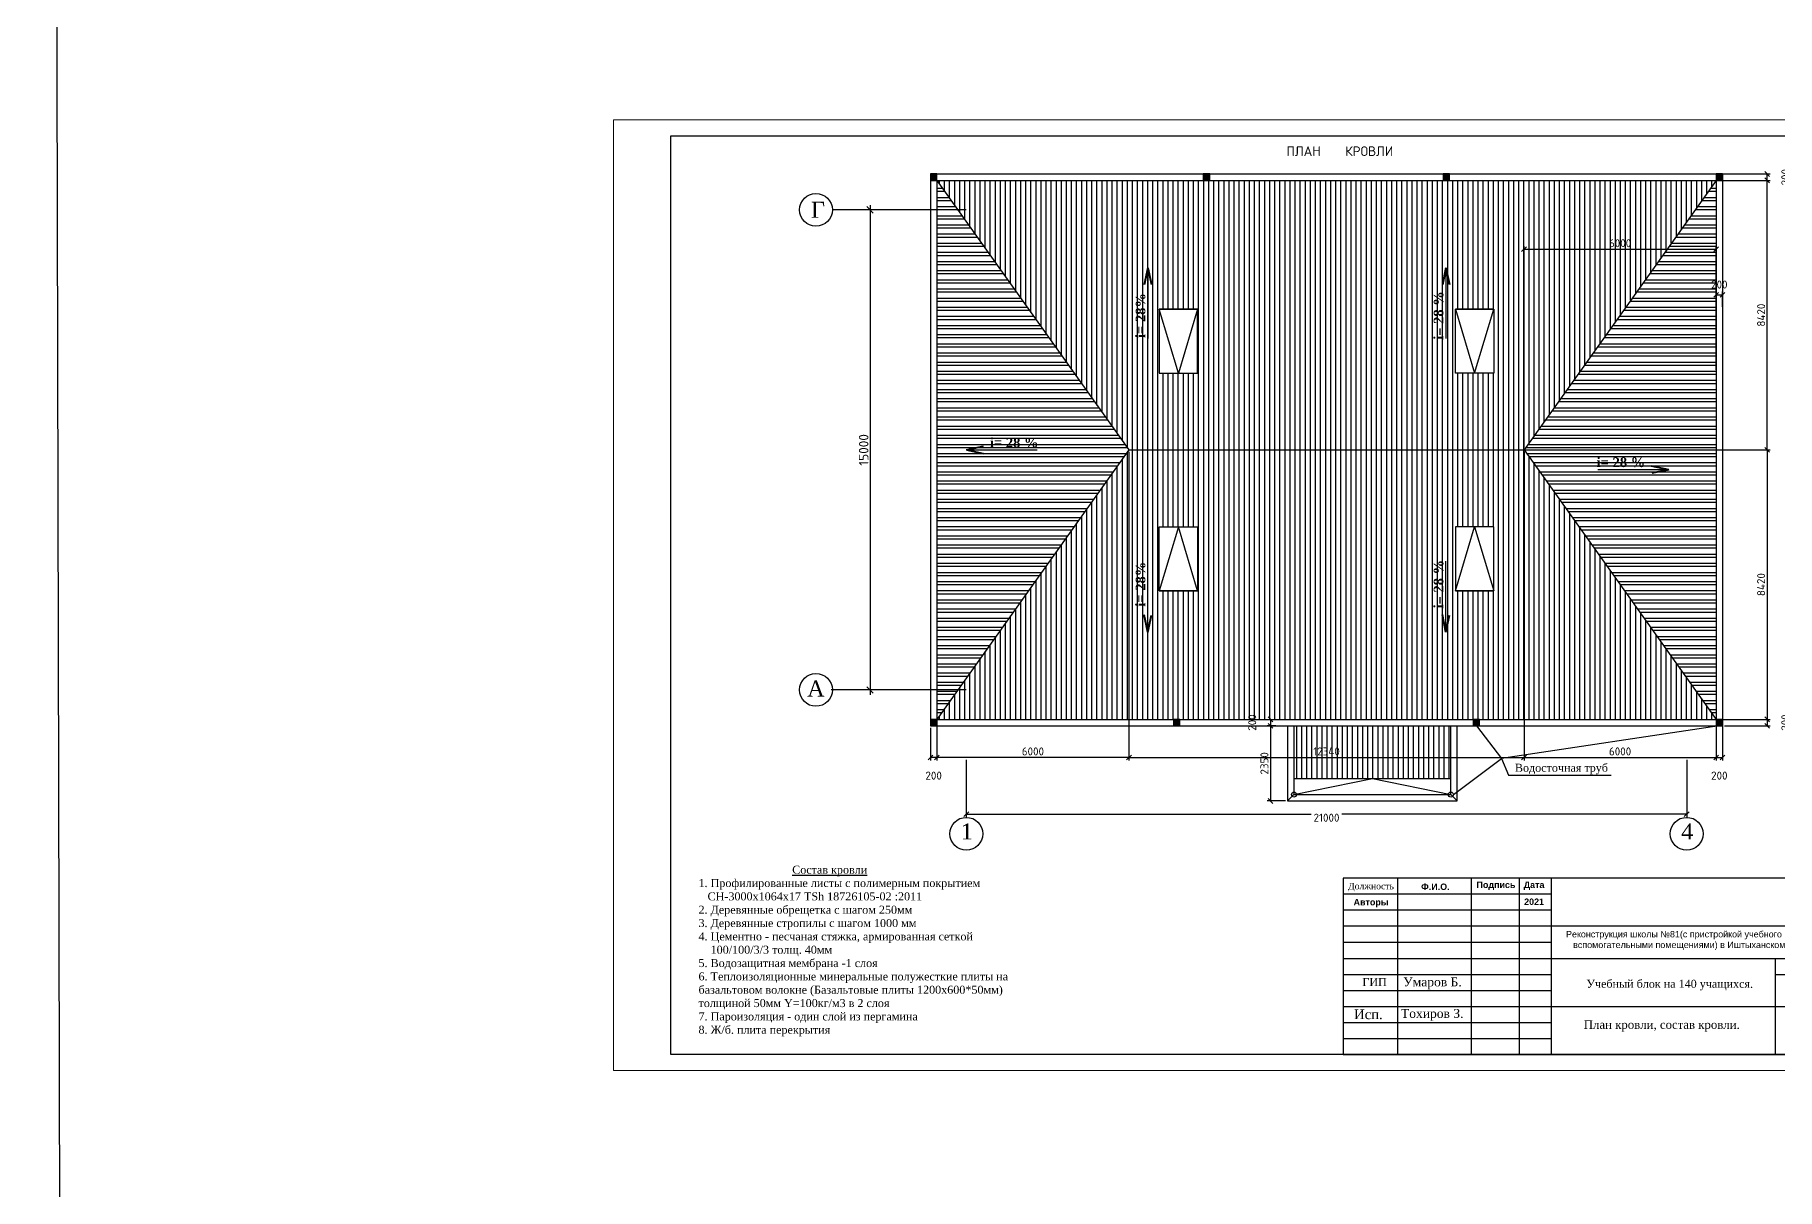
# Model space of a CAD drawing. Header units: millimetres. Extents: x 572274 to 2241483, y -888675 to -304135.
# Drawn here: x 635731 to 690151, y -727316 to -691249 of the extents above; entities that cross this region are included whole.
import ezdxf

# ---------------------------------------------------------------- set-up
doc = ezdxf.new("R2010")
doc.units = ezdxf.units.MM
doc.linetypes.add('ACAD_ISO02W100', pattern=[15, 12, -3])
doc.layers.add('стены', color=250, linetype='Continuous', lineweight=30)
doc.styles.add('Arial 3.', font='arial.ttf')
doc.styles.add('ISOCPEUR', font='isocpeui.ttf', dxfattribs={"height": 300})
doc.styles.get("Standard").update_dxf_attribs({"font": 'isocpeur.ttf'})
doc.styles.add('style1', font='isocpeui.ttf')
doc.styles.add('WMF-Times New Roman0', font='times.ttf')
doc.styles.add('WMF-Times New Roman2', font='times.ttf')
doc.dimstyles.new('100', dxfattribs={"dimscale": 100, "dimtxt": 2.5, "dimasz": 1.5, "dimexe": 1, "dimexo": 0.625, "dimtad": 1, "dimdec": 0, "dimdsep": 46, "dimtxsty": 'Standard', "dimblk": 'OBLIQUE', "dimcen": 1.5, "dimadec": 0, "dimazin": 0, "dimtfac": 1, "dimtdec": 0, "dimtmove": 2, "dimatfit": 3, "dimldrblk": 'OBLIQUE', "dimfxl": 1.25, "dimtolj": 1, "dimtzin": 0, "dimarcsym": 0})
doc.dimstyles.new('ISO-25$0', dxfattribs={"dimtxt": 300, "dimasz": 200, "dimexe": 100, "dimexo": 300, "dimgap": 50, "dimtad": 1, "dimdec": 0, "dimtxsty": 'Standard', "dimblk": 'OBLIQUE', "dimcen": 250, "dimdle": 150, "dimadec": 0, "dimazin": 0, "dimtfac": 1, "dimtdec": 0, "dimtmove": 0, "dimatfit": 3, "dimldrblk": 'OBLIQUE', "dimfxl": 1.25, "dimarcsym": 0})
pattern_1 = [(90, (677003.16, -711246.5), (-158.75, 1e-14), [])]

# ---------------------------------------------------------------- blocks, each defined once
blk = doc.blocks.new('_Oblique')
at = {"color": 0, "linetype": 'ByBlock', "lineweight": -2}
blk.add_line((-0.5, -0.5), (0.5, 0.5), dxfattribs=at)
blk = doc.blocks.new('*D204')
at = {"color": 0, "lineweight": -2, "transparency": 16777216}
for p, q in [((664825, -713897), (664825, -715700)), ((687325, -713897), (687325, -715700)), ((664825, -715600), (675600, -715600)), ((687325, -715600), (676550, -715600))]:
    blk.add_line(p, q, dxfattribs=at)
at = {"layer": 'Defpoints', "color": 0, "lineweight": 25, "transparency": 16777216}
for p in [(664825, -713834), (687325, -713834), (687325, -715600)]:
    blk.add_point(p, dxfattribs=at)
at = {"color": 0, "lineweight": -2, "transparency": 16777216, "xscale": 150, "yscale": 150, "zscale": 150, "rotation": 180}
blk.add_blockref('_Oblique', (664825, -715600), dxfattribs=at)
at = {"color": 0, "lineweight": -2, "transparency": 16777216, "xscale": 150, "yscale": 150, "zscale": 150}
blk.add_blockref('_Oblique', (687325, -715600), dxfattribs=at)
at = {"color": 0, "transparency": 16777216, "insert": (676075, -715710), "char_height": 250, "attachment_point": 5}
blk.add_mtext('\\A1;21000', dxfattribs=at)
blk = doc.blocks.new('12')
at = {"color": 5, "lineweight": 30}
for p, q in [((4038680, 3054550), (4038680, 3049050)), ((4038680, 3054550), (4038680, 3049050)), ((4038680, 3054550), (4038680, 3049050)), ((4057180, 3054550), (4038680, 3054550)), ((4057180, 3054550), (4038680, 3054550)), ((4057180, 3054550), (4038680, 3054550)), ((4045180, 3054050), (4038680, 3054050)), ((4040380, 3054550), (4040380, 3049050)), ((4040380, 3054550), (4040380, 3049050)), ((4042680, 3054550), (4042680, 3049050)), ((4044180, 3054550), (4044180, 3049050)), ((4045180, 3054550), (4045180, 3049050)), ((4057180, 3049050), (4057180, 3054550)), ((4057180, 3054550), (4057180, 3049050)), ((4045180, 3053550), (4038680, 3053550)), ((4057180, 3053050), (4038680, 3053050)), ((4045180, 3052550), (4038680, 3052550)), ((4038680, 3052050), (4057180, 3052050)), ((4052180, 3049050), (4052180, 3052050)), ((4053680, 3050550), (4053680, 3052050)), ((4055380, 3050550), (4055380, 3052050)), ((4038680, 3051550), (4045180, 3051550)), ((4052180, 3051550), (4057180, 3051550)), ((4038680, 3051050), (4045180, 3051050)), ((4038680, 3050550), (4057180, 3050550)), ((4038680, 3050050), (4045180, 3050050)), ((4038680, 3049550), (4045180, 3049550)), ((4038680, 3049050), (4057180, 3049050))]:
    blk.add_line(p, q, dxfattribs=at)
blk = doc.blocks.new('*D257')
at = {"color": 0, "lineweight": -2, "transparency": 16777216}
for p, q in [((681594, -704217), (689938, -704217)), ((689838, -704217), (689838, -712637)), ((681594, -712637), (689938, -712637))]:
    blk.add_line(p, q, dxfattribs=at)
at = {"layer": 'Defpoints', "color": 0, "lineweight": 25, "transparency": 16777216}
for p in [(681531, -704217), (681531, -712637), (689838, -712637)]:
    blk.add_point(p, dxfattribs=at)
at = {"color": 0, "lineweight": -2, "transparency": 16777216, "xscale": 150, "yscale": 150, "zscale": 150}
for p, rotation in [((689838, -704217), 90), ((689838, -712637), 270)]:
    blk.add_blockref('_Oblique', p, dxfattribs=dict(at, rotation=rotation))
at = {"color": 0, "transparency": 16777216, "insert": (689651, -708427), "char_height": 250, "attachment_point": 5, "rotation": 90}
blk.add_mtext('\\A1;8420', dxfattribs=at)
blk = doc.blocks.new('*D258')
at = {"color": 0, "lineweight": -2, "transparency": 16777216}
for p, q in [((688508, -712837), (689938, -712837)), ((688954, -712637), (689938, -712637)), ((689838, -712637), (689838, -712837))]:
    blk.add_line(p, q, dxfattribs=at)
at = {"layer": 'Defpoints', "color": 0, "lineweight": 25, "transparency": 16777216}
for p in [(688445, -712837), (688891, -712637), (689838, -712837)]:
    blk.add_point(p, dxfattribs=at)
at = {"color": 0, "lineweight": -2, "transparency": 16777216, "xscale": 150, "yscale": 150, "zscale": 150}
for p, rotation in [((689838, -712637), 90), ((689838, -712837), 270)]:
    blk.add_blockref('_Oblique', p, dxfattribs=dict(at, rotation=rotation))
at = {"color": 0, "transparency": 16777216, "insert": (690407, -712737), "char_height": 250, "attachment_point": 5, "rotation": 90}
blk.add_mtext('\\A1;200', dxfattribs=at)
blk = doc.blocks.new('*D259')
at = {"color": 0, "lineweight": -2, "transparency": 16777216}
for p, q in [((686567, -695797), (689938, -695797)), ((689838, -704217), (689838, -695797)), ((681594, -704217), (689938, -704217))]:
    blk.add_line(p, q, dxfattribs=at)
at = {"layer": 'Defpoints', "color": 0, "lineweight": 25, "transparency": 16777216}
for p in [(686505, -695797), (689838, -695797), (681531, -704217)]:
    blk.add_point(p, dxfattribs=at)
at = {"color": 0, "lineweight": -2, "transparency": 16777216, "xscale": 150, "yscale": 150, "zscale": 150}
for p, rotation in [((689838, -695797), 90), ((689838, -704217), 270)]:
    blk.add_blockref('_Oblique', p, dxfattribs=dict(at, rotation=rotation))
at = {"color": 0, "transparency": 16777216, "insert": (689651, -700007), "char_height": 250, "attachment_point": 5, "rotation": 90}
blk.add_mtext('\\A1;8420', dxfattribs=at)
blk = doc.blocks.new('*D260')
at = {"color": 0, "lineweight": -2, "transparency": 16777216}
for p, q in [((686567, -695797), (689938, -695797)), ((686605, -695597), (689938, -695597)), ((689838, -695797), (689838, -695597))]:
    blk.add_line(p, q, dxfattribs=at)
at = {"layer": 'Defpoints', "color": 0, "lineweight": 25, "transparency": 16777216}
for p in [(686505, -695797), (686542, -695597), (689838, -695597)]:
    blk.add_point(p, dxfattribs=at)
at = {"color": 0, "lineweight": -2, "transparency": 16777216, "xscale": 150, "yscale": 150, "zscale": 150}
for p, rotation in [((689838, -695597), 90), ((689838, -695797), 270)]:
    blk.add_blockref('_Oblique', p, dxfattribs=dict(at, rotation=rotation))
at = {"color": 0, "transparency": 16777216, "insert": (690407, -695697), "char_height": 250, "attachment_point": 5, "rotation": 90}
blk.add_mtext('\\A1;200', dxfattribs=at)
blk = doc.blocks.new('*D261')
at = {"color": 0, "lineweight": -2, "transparency": 16777216}
for p, q in [((663905, -704280), (663905, -713927)), ((669905, -704280), (669905, -713927)), ((669905, -713827), (663905, -713827))]:
    blk.add_line(p, q, dxfattribs=at)
at = {"layer": 'Defpoints', "color": 0, "lineweight": 25, "transparency": 16777216}
for p in [(663905, -704217), (669905, -704217), (663905, -713827)]:
    blk.add_point(p, dxfattribs=at)
at = {"color": 0, "lineweight": -2, "transparency": 16777216, "xscale": 150, "yscale": 150, "zscale": 150, "rotation": 180}
blk.add_blockref('_Oblique', (663905, -713827), dxfattribs=at)
at = {"color": 0, "lineweight": -2, "transparency": 16777216, "xscale": 150, "yscale": 150, "zscale": 150}
blk.add_blockref('_Oblique', (669905, -713827), dxfattribs=at)
at = {"color": 0, "transparency": 16777216, "insert": (666905, -713639), "char_height": 250, "attachment_point": 5}
blk.add_mtext('\\A1;6000', dxfattribs=at)
blk = doc.blocks.new('*D205')
at = {"color": 0, "lineweight": -2, "transparency": 16777216}
for p, q in [((663905, -704280), (663905, -713927)), ((663705, -712900), (663705, -713927)), ((663905, -713827), (663705, -713827))]:
    blk.add_line(p, q, dxfattribs=at)
at = {"layer": 'Defpoints', "color": 0, "lineweight": 25, "transparency": 16777216}
for p in [(663905, -704217), (663705, -712837), (663705, -713827)]:
    blk.add_point(p, dxfattribs=at)
at = {"color": 0, "lineweight": -2, "transparency": 16777216, "xscale": 150, "yscale": 150, "zscale": 150, "rotation": 180}
blk.add_blockref('_Oblique', (663705, -713827), dxfattribs=at)
at = {"color": 0, "lineweight": -2, "transparency": 16777216, "xscale": 150, "yscale": 150, "zscale": 150}
blk.add_blockref('_Oblique', (663905, -713827), dxfattribs=at)
at = {"color": 0, "transparency": 16777216, "insert": (663805, -714395), "char_height": 250, "attachment_point": 5}
blk.add_mtext('\\A1;200', dxfattribs=at)
blk = doc.blocks.new('*D262')
at = {"color": 0, "lineweight": -2, "transparency": 16777216}
for p, q in [((669905, -704280), (669905, -713927)), ((682245, -704280), (682245, -713927)), ((669905, -713827), (682245, -713827))]:
    blk.add_line(p, q, dxfattribs=at)
at = {"layer": 'Defpoints', "color": 0, "lineweight": 25, "transparency": 16777216}
for p in [(669905, -704217), (682245, -704217), (682245, -713827)]:
    blk.add_point(p, dxfattribs=at)
at = {"color": 0, "lineweight": -2, "transparency": 16777216, "xscale": 150, "yscale": 150, "zscale": 150, "rotation": 180}
blk.add_blockref('_Oblique', (669905, -713827), dxfattribs=at)
at = {"color": 0, "lineweight": -2, "transparency": 16777216, "xscale": 150, "yscale": 150, "zscale": 150}
blk.add_blockref('_Oblique', (682245, -713827), dxfattribs=at)
at = {"color": 0, "transparency": 16777216, "insert": (676075, -713639), "char_height": 250, "attachment_point": 5}
blk.add_mtext('\\A1;12340', dxfattribs=at)
blk = doc.blocks.new('*D263')
at = {"color": 0, "lineweight": -2, "transparency": 16777216}
for p, q in [((682245, -704280), (682245, -713927)), ((688245, -712429), (688245, -713927)), ((682245, -713827), (688245, -713827))]:
    blk.add_line(p, q, dxfattribs=at)
at = {"layer": 'Defpoints', "color": 0, "lineweight": 25, "transparency": 16777216}
for p in [(682245, -704217), (688245, -712366), (688245, -713827)]:
    blk.add_point(p, dxfattribs=at)
at = {"color": 0, "lineweight": -2, "transparency": 16777216, "xscale": 150, "yscale": 150, "zscale": 150, "rotation": 180}
blk.add_blockref('_Oblique', (682245, -713827), dxfattribs=at)
at = {"color": 0, "lineweight": -2, "transparency": 16777216, "xscale": 150, "yscale": 150, "zscale": 150}
blk.add_blockref('_Oblique', (688245, -713827), dxfattribs=at)
at = {"color": 0, "transparency": 16777216, "insert": (685245, -713639), "char_height": 250, "attachment_point": 5}
blk.add_mtext('\\A1;6000', dxfattribs=at)
blk = doc.blocks.new('*D264')
at = {"color": 0, "lineweight": -2, "transparency": 16777216}
for p, q in [((688445, -712338), (688445, -713927)), ((688245, -712429), (688245, -713927)), ((688245, -713827), (688445, -713827))]:
    blk.add_line(p, q, dxfattribs=at)
at = {"layer": 'Defpoints', "color": 0, "lineweight": 25, "transparency": 16777216}
for p in [(688445, -712276), (688245, -712366), (688445, -713827)]:
    blk.add_point(p, dxfattribs=at)
at = {"color": 0, "lineweight": -2, "transparency": 16777216, "xscale": 150, "yscale": 150, "zscale": 150, "rotation": 180}
blk.add_blockref('_Oblique', (688245, -713827), dxfattribs=at)
at = {"color": 0, "lineweight": -2, "transparency": 16777216, "xscale": 150, "yscale": 150, "zscale": 150}
blk.add_blockref('_Oblique', (688445, -713827), dxfattribs=at)
at = {"color": 0, "transparency": 16777216, "insert": (688345, -714395), "char_height": 250, "attachment_point": 5}
blk.add_mtext('\\A1;200', dxfattribs=at)
blk = doc.blocks.new('*D206')
at = {"color": 0, "lineweight": -2, "transparency": 16777216}
for p, q in [((672735, -712637), (674424, -712637)), ((674490, -712837), (674224, -712837)), ((674324, -712637), (674324, -712837))]:
    blk.add_line(p, q, dxfattribs=at)
at = {"layer": 'Defpoints', "color": 0, "lineweight": 25, "transparency": 16777216}
for p in [(672672, -712637), (674324, -712837), (674552, -712837)]:
    blk.add_point(p, dxfattribs=at)
at = {"color": 0, "lineweight": -2, "transparency": 16777216, "xscale": 150, "yscale": 150, "zscale": 150}
for p, rotation in [((674324, -712637), 90), ((674324, -712837), 270)]:
    blk.add_blockref('_Oblique', p, dxfattribs=dict(at, rotation=rotation))
at = {"color": 0, "transparency": 16777216, "insert": (673755, -712737), "char_height": 250, "attachment_point": 5, "rotation": 90}
blk.add_mtext('\\A1;200', dxfattribs=at)
blk = doc.blocks.new('*D265')
at = {"color": 0, "lineweight": -2, "transparency": 16777216}
for p, q in [((674490, -712837), (674224, -712837)), ((674324, -712837), (674324, -715187)), ((674798, -715187), (674224, -715187))]:
    blk.add_line(p, q, dxfattribs=at)
at = {"layer": 'Defpoints', "color": 0, "lineweight": 25, "transparency": 16777216}
for p in [(674552, -712837), (674324, -715187), (674860, -715187)]:
    blk.add_point(p, dxfattribs=at)
at = {"color": 0, "lineweight": -2, "transparency": 16777216, "xscale": 150, "yscale": 150, "zscale": 150}
for p, rotation in [((674324, -712837), 90), ((674324, -715187), 270)]:
    blk.add_blockref('_Oblique', p, dxfattribs=dict(at, rotation=rotation))
at = {"color": 0, "transparency": 16777216, "insert": (674136, -714012), "char_height": 250, "attachment_point": 5, "rotation": 90}
blk.add_mtext('\\A1;2350', dxfattribs=at)
blk = doc.blocks.new('*D266')
at = {"color": 0, "lineweight": -2, "transparency": 16777216}
for p, q in [((682245, -704155), (682245, -697847)), ((682245, -697947), (688245, -697947)), ((688245, -701711), (688245, -697847))]:
    blk.add_line(p, q, dxfattribs=at)
at = {"layer": 'Defpoints', "color": 0, "lineweight": 25, "transparency": 16777216}
for p in [(688245, -697947), (688245, -701774), (682245, -704217)]:
    blk.add_point(p, dxfattribs=at)
at = {"color": 0, "lineweight": -2, "transparency": 16777216, "xscale": 150, "yscale": 150, "zscale": 150, "rotation": 180}
blk.add_blockref('_Oblique', (682245, -697947), dxfattribs=at)
at = {"color": 0, "lineweight": -2, "transparency": 16777216, "xscale": 150, "yscale": 150, "zscale": 150}
blk.add_blockref('_Oblique', (688245, -697947), dxfattribs=at)
at = {"color": 0, "transparency": 16777216, "insert": (685245, -697759), "char_height": 250, "attachment_point": 5}
blk.add_mtext('\\A1;6000', dxfattribs=at)
blk = doc.blocks.new('*D267')
at = {"color": 0, "lineweight": -2, "transparency": 16777216}
for p, q in [((688245, -701711), (688245, -699270)), ((688445, -699744), (688445, -699270)), ((688245, -699370), (688445, -699370))]:
    blk.add_line(p, q, dxfattribs=at)
at = {"layer": 'Defpoints', "color": 0, "lineweight": 25, "transparency": 16777216}
for p in [(688445, -699370), (688445, -699807), (688245, -701774)]:
    blk.add_point(p, dxfattribs=at)
at = {"color": 0, "lineweight": -2, "transparency": 16777216, "xscale": 150, "yscale": 150, "zscale": 150, "rotation": 180}
blk.add_blockref('_Oblique', (688245, -699370), dxfattribs=at)
at = {"color": 0, "lineweight": -2, "transparency": 16777216, "xscale": 150, "yscale": 150, "zscale": 150}
blk.add_blockref('_Oblique', (688445, -699370), dxfattribs=at)
at = {"color": 0, "transparency": 16777216, "insert": (688345, -699051), "char_height": 250, "attachment_point": 5}
blk.add_mtext('\\A1;200', dxfattribs=at)
blk = doc.blocks.new('*D207')
at = {"color": 0, "lineweight": -2, "transparency": 16777216}
for p, q in [((661819, -696567), (661819, -711867)), ((664822, -696717), (661719, -696717)), ((664822, -711717), (661719, -711717))]:
    blk.add_line(p, q, dxfattribs=at)
at = {"layer": 'Defpoints', "color": 0, "lineweight": 25, "transparency": 16777216}
for p in [(665122, -696717), (661819, -711717), (665122, -711717)]:
    blk.add_point(p, dxfattribs=at)
at = {"color": 0, "lineweight": -2, "transparency": 16777216, "xscale": 200, "yscale": 200, "zscale": 200}
for p, rotation in [((661819, -696717), 90), ((661819, -711717), 270)]:
    blk.add_blockref('_Oblique', p, dxfattribs=dict(at, rotation=rotation))
at = {"color": 0, "transparency": 16777216, "insert": (661619, -704217), "char_height": 300, "attachment_point": 5, "rotation": 90}
blk.add_mtext('15000', dxfattribs=at)

msp = doc.modelspace()

# ---------------------------------------------------------------- hatches: boundary and pattern name
at = {"layer": 'стены'}
h = msp.add_hatch(dxfattribs=at)
h.set_pattern_fill('LINE', color=14, scale=50, angle=90, style=0)
h.set_pattern_definition(pattern_1)
h.paths.add_polyline_path([(682245.144, -704217.167), (669905.144, -704217.167), (663905.144, -695797.167), (688245.144, -695797.167)])
h.paths.add_polyline_path([(680102.644, -699817.167), (680102.644, -701817.167), (681302.644, -701817.167), (681302.644, -699817.167)], flags=16)
h.paths.add_polyline_path([(672047.644, -699817.167), (670847.644, -699817.167), (670847.644, -701817.167), (672047.644, -701817.167)], flags=16)
h.paths.add_polyline_path([(674042.687, -695372.167), (674042.687, -696022.167), (673442.687, -696022.167), (673442.687, -695372.167)], flags=9)
h.paths.add_polyline_path([(670583.383, -699268.129), (670583.383, -700793.274), (669941.764, -700793.274), (669941.764, -699268.129)], flags=24)
h.paths.add_polyline_path([(679894.755, -699212.638), (679894.755, -700848.765), (679253.137, -700848.765), (679253.137, -699212.638)], flags=24)
for points in [[(663905.144, -695597.167), (663705.144, -695597.167), (663705.144, -695797.167), (663905.144, -695797.167)], [(672426.263, -695597.167), (672226.263, -695597.167), (672226.263, -695797.167), (672426.263, -695797.167)], [(679919.728, -695597.167), (679719.728, -695597.167), (679719.728, -695797.167), (679919.728, -695797.167)], [(688445.144, -695597.167), (688245.144, -695597.167), (688245.144, -695797.167), (688445.144, -695797.167)], [(663905.144, -712637.167), (663705.144, -712637.167), (663705.144, -712837.167), (663905.144, -712837.167)], [(671492.351, -712637.167), (671292.351, -712637.167), (671292.351, -712837.167), (671492.351, -712837.167)], [(680857.938, -712637.167), (680657.938, -712637.167), (680657.938, -712837.167), (680857.938, -712837.167)], [(688445.144, -712637.167), (688245.144, -712637.167), (688245.144, -712837.167), (688445.144, -712837.167)]]:
    msp.add_hatch(color=14, dxfattribs=at).paths.add_polyline_path(points)
h = msp.add_hatch(dxfattribs=at)
h.set_pattern_fill('ANSI32', color=14, scale=30, angle=135, style=0)
h.set_pattern_definition([(180, (-668149.33, -34627.27), (-3e-14, -285.75), []), (180, (-668244.58, -34532.02), (-3e-14, -285.75), [])])
h.paths.add_polyline_path([(669905.144, -704217.167), (663905.144, -695797.167), (663905.144, -712637.167)])
h.paths.add_polyline_path([(688245.144, -695797.167), (682245.144, -704217.167), (688245.144, -712637.167)])
h = msp.add_hatch(dxfattribs=at)
h.set_pattern_fill('LINE', color=14, scale=50, angle=90, style=0)
h.set_pattern_definition(pattern_1)
h.paths.add_polyline_path([(682245.144, -704217.167), (669905.144, -704217.167), (663905.144, -712637.167), (688245.144, -712637.167)])
h.paths.add_polyline_path([(680102.644, -708617.167), (680102.644, -706617.167), (681302.644, -706617.167), (681302.644, -708617.167)], flags=16)
h.paths.add_polyline_path([(672047.644, -708617.167), (670847.644, -708617.167), (670847.644, -706617.167), (672047.644, -706617.167)], flags=16)
h.paths.add_polyline_path([(674042.687, -713062.167), (674042.687, -712412.167), (673442.687, -712412.167), (673442.687, -713062.167)], flags=9)
h.paths.add_polyline_path([(670583.383, -709166.204), (670583.383, -707641.059), (669941.764, -707641.059), (669941.764, -709166.204)], flags=24)
h.paths.add_polyline_path([(679894.755, -709221.695), (679894.755, -707585.568), (679253.137, -707585.568), (679253.137, -709221.695)], flags=24)
h = msp.add_hatch(dxfattribs=at)
h.set_pattern_fill('LINE', color=14, scale=50, angle=90)
h.set_pattern_definition([(90, (-659942.56, -719501.15), (-158.75, 1e-14), [])])
h.paths.add_polyline_path([(679960.144, -712837.167), (675060.144, -712837.167), (675060.144, -714487.167), (679960.144, -714487.167)])

# ---------------------------------------------------------------- linework, layer by layer
at = {"color": 14, "lineweight": 30}
for p, q in [((663705.144, -695597.167), (663705.144, -712837.167)), ((663705.144, -695597.167), (688445.144, -695597.167)), ((663905.144, -695797.167), (663905.144, -712637.167)), ((663905.144, -695797.167), (663905.144, -712637.167)), ((663905.144, -695797.167), (688245.144, -695797.167)), ((688245.144, -695797.167), (688245.144, -712637.167)), ((688445.144, -695597.167), (688445.144, -712837.167)), ((669905.144, -704217.167), (682245.144, -704217.167)), ((663705.144, -712837.167), (688445.144, -712837.167)), ((663905.144, -712637.167), (688245.144, -712637.167))]:
    msp.add_line(p, q, dxfattribs=at)
at = {"color": 14}
for p, q in [((675060.144, -712837.167), (675060.144, -714987.167)), ((675060.144, -714487.167), (679960.144, -714487.167)), ((675060.144, -714987.167), (674860.144, -715187.167)), ((675060.144, -714987.167), (679960.144, -714987.167)), ((679960.144, -714987.167), (680160.144, -715187.167))]:
    msp.add_line(p, q, dxfattribs=at)
for p, q in [((680038.174, -714987.167), (681537.171, -713863.47)), ((681537.171, -713863.47), (681756.189, -714384.39)), ((681756.189, -714384.39), (684970.291, -714384.39))]:
    msp.add_line(p, q)
at = {"color": 3, "lineweight": 30}
msp.add_lwpolyline([(721013.019, -808653.597), (636697.986, -808653.597), (635731.462, -392742.585), (720892.578, -394141.324)], close=True, dxfattribs=at)
at = {"lineweight": 20}
msp.add_lwpolyline([(653801.985, -723603.762), (695801.985, -723603.762), (695801.985, -693903.762), (653801.985, -693903.762)], close=True, dxfattribs=at)
at = {"lineweight": 30}
msp.add_lwpolyline([(655596.319, -694403.762), (695096.319, -694403.762), (695096.319, -723103.762), (655596.319, -723103.762)], close=True, dxfattribs=at)
at = {"color": 14, "lineweight": 30}
for points in [[(663905.144, -695597.167), (663705.144, -695597.167), (663705.144, -695797.167), (663905.144, -695797.167)], [(672426.263, -695597.167), (672226.263, -695597.167), (672226.263, -695797.167), (672426.263, -695797.167)], [(679919.728, -695597.167), (679719.728, -695597.167), (679719.728, -695797.167), (679919.728, -695797.167)], [(688445.144, -695597.167), (688245.144, -695597.167), (688245.144, -695797.167), (688445.144, -695797.167)], [(670847.644, -699817.167), (670847.644, -701817.167), (672047.644, -701817.167), (672047.644, -699817.167)], [(681302.644, -699817.167), (681302.644, -701817.167), (680102.644, -701817.167), (680102.644, -699817.167)], [(670847.644, -708617.167), (670847.644, -706617.167), (672047.644, -706617.167), (672047.644, -708617.167)], [(681302.644, -708617.167), (681302.644, -706617.167), (680102.644, -706617.167), (680102.644, -708617.167)], [(663905.144, -712637.167), (663705.144, -712637.167), (663705.144, -712837.167), (663905.144, -712837.167)], [(671492.351, -712637.167), (671292.351, -712637.167), (671292.351, -712837.167), (671492.351, -712837.167)], [(680857.938, -712637.167), (680657.938, -712637.167), (680657.938, -712837.167), (680857.938, -712837.167)], [(688445.144, -712637.167), (688245.144, -712637.167), (688245.144, -712837.167), (688445.144, -712837.167)]]:
    msp.add_lwpolyline(points, close=True, dxfattribs=at)
for points in [[(663905.144, -695797.167), (669905.144, -704217.167), (663905.144, -712637.167)], [(688245.144, -695797.167), (682245.144, -704217.167), (688245.144, -712637.167)], [(671447.644, -701817.167), (670847.644, -699817.167), (672047.644, -699817.167), (671447.644, -701817.167)], [(680702.644, -701817.167), (681302.644, -699817.167), (680102.644, -699817.167), (680702.644, -701817.167)], [(671447.644, -706617.167), (670847.644, -708617.167), (672047.644, -708617.167), (671447.644, -706617.167)], [(680702.644, -706617.167), (681302.644, -708617.167), (680102.644, -708617.167), (680702.644, -706617.167)], [(674860.144, -712837.167), (674860.144, -715187.167), (680160.144, -715187.167), (680160.144, -712837.167)]]:
    msp.add_lwpolyline(points, dxfattribs=at)
at = {"color": 14}
for points in [[(679960.144, -714987.167), (679960.144, -712837.167)], [(675060.144, -714987.167), (677510.144, -714487.167), (679960.144, -714987.167)]]:
    msp.add_lwpolyline(points, dxfattribs=at)
for points in [[(680757.938, -712837.167), (681537.171, -713863.47)], [(688345.144, -712837.167), (681537.171, -713863.47)]]:
    msp.add_lwpolyline(points)
at = {"color": 14, "lineweight": 30}
for centre in [(675060.144, -714987.167), (679960.144, -714987.167)]:
    msp.add_circle(centre, 78.03, dxfattribs=at)
at = {"layer": 'стены', "color": 0, "linetype": 'ByBlock', "lineweight": -2, "ltscale": 3}
for p, q in [((662800.89, -696717.167), (660636.987, -696717.167)), ((670496.334, -698524.451), (670496.334, -700735.713)), ((679807.707, -698524.451), (679807.707, -700735.713)), ((679807.707, -698524.451), (679807.707, -700735.713)), ((664825.913, -704218.187), (667037.176, -704218.187)), ((686766.715, -704835.698), (684555.453, -704835.698)), ((670496.334, -709909.883), (670496.334, -707698.62)), ((679807.707, -709909.883), (679807.707, -707698.62)), ((662800.89, -711717.167), (660600.881, -711717.167))]:
    msp.add_line(p, q, dxfattribs=at)
at = {"layer": 'стены', "color": 0, "linetype": 'ByBlock', "lineweight": 40, "ltscale": 3}
for p, q in [((670496.334, -698524.451), (670382.224, -699059.892)), ((670496.334, -698524.451), (670608.411, -699050.35)), ((679807.707, -698524.451), (679693.596, -699059.892)), ((679807.707, -698524.451), (679693.596, -699059.892)), ((679807.707, -698524.451), (679919.783, -699050.35)), ((679807.707, -698524.451), (679919.783, -699050.35)), ((664825.913, -704218.187), (665361.354, -704104.077)), ((664825.913, -704218.187), (665351.812, -704330.264)), ((686766.715, -704835.698), (686231.274, -704721.588)), ((686766.715, -704835.698), (686240.816, -704947.775)), ((670496.334, -709909.883), (670382.224, -709374.441)), ((670496.334, -709909.883), (670608.411, -709383.983)), ((679807.707, -709909.883), (679693.596, -709374.441)), ((679807.707, -709909.883), (679919.783, -709383.983))]:
    msp.add_line(p, q, dxfattribs=at)
at = {"layer": 'стены', "color": 0, "linetype": 'ByBlock', "lineweight": -2, "ltscale": 3}
for centre in [(660128.416, -696717.167), (660128.416, -711717.167)]:
    msp.add_circle(centre, 512.355, dxfattribs=at)
at = {"layer": 'стены', "color": 0, "linetype": 'ByBlock', "lineweight": 30, "ltscale": 3}
for centre in [(664825.144, -716212.007), (687325.144, -716212.007)]:
    msp.add_circle(centre, 512.355, dxfattribs=at)

# ---------------------------------------------------------------- block references
msp.add_blockref('12', (-3362083.681, -3772154.119))

# ---------------------------------------------------------------- texts
at = {"style": 'WMF-Times New Roman2'}
msp.add_text('Исп.', height=303.269, dxfattribs=at).set_placement((676937.581, -722004.113))
at = {"color": 0, "linetype": 'ByBlock', "lineweight": 18, "insert": (676491.829, -694884.275), "char_height": 300, "width": 17458.30877, "attachment_point": 5}
msp.add_mtext('ПЛАН    КРОВЛИ', dxfattribs=at)
at = {"lineweight": 30, "style": 'Arial 3.'}
for s, insert, char_height, width, attachment_point in [('{\\fTimes New Roman|b0|i0|c204|p18;Водосточная труб }', (681961.101, -714024.894), 250, 9137.07147, 1), ('{\\fTimes New Roman|b0|i0|c204|p18;План кровли, состав кровли.}', (686547.53, -722042.076), 265, 12229.48686, 2)]:
    msp.add_mtext(s, dxfattribs=dict(at, insert=insert, char_height=char_height, width=width, attachment_point=attachment_point))
at = {"color": 0, "linetype": 'ByBlock'}
for s, insert, char_height, width, attachment_point, style in [('{\\fTimes New Roman|b0|i0|c204|p18;                               \\LСостав кровли\\l\\P1. Профилированные листы с полимерным покрытием \\P   СН-3000х1064х17 ТSh 18726105-02 :2011 \\P2. Деревянные обрещетка с шагом 250мм\\P3. Деревянные стропилы с шагом 1000 мм \\P4. Цементно - песчаная стяжка, армированная сеткой \\P    100/100/3/3 толщ. 40мм\\P5. Водозащитная мембрана -1 слоя\\P6. \\C256;Теплоизоляционные минеральные полужесткие плиты на базальтовом волокне (Базальтовые плиты 1200х600*50мм) толщиной 50мм \\fTimes New Roman|b0|i0|c0|p18;Y\\fTimes New Roman|b0|i0|c204|p18;=100кг/м3 в 2 слоя\\C0;     \\P7. Пароизоляция - один слой из пергамина\\P8. Ж/б. плита перекрытия}', (656460.786, -717209.579), 250, 10946.60964, 1, 'Arial 3.'), ('{\\fArial|b0|i0|c204|p34;\\C256;Реконструкция школы №81(с пристройкой учебного корпуса на 140 мест и спортзала с вспомогательными помещениями) в Иштыханском районе Самаркандской области}', (689218.557, -719250.217), 200, 11599.6853, 2, 'ISOCPEUR')]:
    msp.add_mtext(s, dxfattribs=dict(at, insert=insert, char_height=char_height, width=width, attachment_point=attachment_point, style=style))
at = {"color": 1, "linetype": 'ByBlock', "ltscale": 30, "char_height": 200, "width": 1887.08308, "attachment_point": 5, "style": 'WMF-Times New Roman0'}
for s, insert in [('Должность', (677465.838, -717878.388)), ('{\\fArial|b1|i0|c204|p34;Ф\\fArial|b1|i0|c0|p34;.\\fArial|b1|i0|c204|p34;И\\fArial|b1|i0|c0|p34;.\\fArial|b1|i0|c204|p34;О\\fArial|b1|i0|c0|p34;.}', (679475.838, -717868.388)), ('{\\fArial|b1|i0|c204|p34;Подпись}', (681369.446, -717836.139)), ('{\\fArial|b1|i0|c204|p34;Дата}', (682559.446, -717836.139)), ('{\\fArial|b1|i0|c204|p34;\\C256;2021}', (682559.446, -718336.139))]:
    msp.add_mtext(s, dxfattribs=dict(at, insert=insert))
at = {"color": 1, "linetype": 'ByBlock', "ltscale": 30, "insert": (677465.838, -718378.388), "char_height": 200, "width": 1404.02516, "attachment_point": 5}
msp.add_mtext('{\\fArial|b1|i0|c204|p34;Авторы}', dxfattribs=at)
at = {"linetype": 'ACAD_ISO02W100', "lineweight": 5, "ltscale": 70, "insert": (677195.904, -720718.821), "char_height": 250, "attachment_point": 1, "style": 'WMF-Times New Roman0'}
msp.add_mtext('{\\fTimes New Roman|b0|i0|c204|p18;ГИП}', dxfattribs=at)
at = {"color": 0, "char_height": 280, "width": 2199.70893, "attachment_point": 1, "style": 'WMF-Times New Roman0'}
for s, insert in [('Умаров Б.', (678468.757, -720700.067)), ('Тохиров З.', (678401.674, -721685.243))]:
    msp.add_mtext(s, dxfattribs=dict(at, insert=insert))
at = {"insert": (684192.919, -720773.755), "char_height": 250, "width": 5426.06779, "attachment_point": 1, "line_spacing_factor": 0.8, "style": 'WMF-Times New Roman0'}
msp.add_mtext('\\pt2500;Учебный блок на 140 учащихся.', dxfattribs=at)
at = {"layer": 'стены', "color": 0, "linetype": 'ByBlock', "lineweight": -2, "ltscale": 3, "char_height": 500, "width": 1369.00072, "attachment_point": 1, "style": 'style1'}
for s, insert in [('{\\fPalatino Linotype|b0|i0|c204|p18;Г}', (659975.112, -696465.133)), ('{\\fPalatino Linotype|b0|i0|c204|p18;А}', (659855.85, -711424.951)), ('{\\fPalatino Linotype|b0|i0|c0|p18;1}', (664652.129, -715889.27)), ('{\\fPalatino Linotype|b0|i0|c204|p18;4}', (687152.129, -715889.27))]:
    msp.add_mtext(s, dxfattribs=dict(at, insert=insert))
at = {"layer": 'стены', "color": 0, "linetype": 'ByBlock', "lineweight": -2, "ltscale": 3, "char_height": 300, "attachment_point": 5, "rotation": 90, "style": 'WMF-Times New Roman2'}
for s, insert in [('{\\fTimes New Roman|b1|i0|c204|p18;i= 28%}', (670268.101, -700019.863)), ('{\\fTimes New Roman|b1|i0|c204|p18;i= 28 %}', (679579.473, -700019.863)), ('{\\fTimes New Roman|b1|i0|c204|p18;i= 28 %}', (679579.473, -700019.863)), ('{\\fTimes New Roman|b1|i0|c204|p18;i= 28%}', (670268.101, -708414.47)), ('{\\fTimes New Roman|b1|i0|c204|p18;i= 28 %}', (679579.473, -708414.47))]:
    msp.add_mtext(s, dxfattribs=dict(at, insert=insert))
at = {"layer": 'стены', "color": 0, "linetype": 'ByBlock', "lineweight": -2, "ltscale": 3, "char_height": 300, "attachment_point": 5, "style": 'WMF-Times New Roman2'}
for insert in [(666321.326, -703989.954), (685271.302, -704607.465)]:
    msp.add_mtext('{\\fTimes New Roman|b1|i0|c204|p18;i= 28 %}', dxfattribs=dict(at, insert=insert))

# ---------------------------------------------------------------- dimensions: what is measured, and where the dimension line sits
for base, p1, p2, override, picture, middle in [((689838.258, -695597.167), (686504.926, -695797.167), (686542.437, -695597.167), {"dimfxl": 1.25, "dimfxlon": 0}, '*D260', (690407.008, -695697.167)), ((689838.258, -695797.167), (681531.324, -704217.167), (686504.926, -695797.167), {"dimfxl": 1.25, "dimfxlon": 0}, '*D259', (689650.758, -700007.167)), ((674323.937, -712837.167), (672672.472, -712637.167), (674552.295, -712837.167), {"dimfxl": 10, "dimarcsym": 1}, '*D206', (673755.187, -712737.167)), ((674323.937, -715187.167), (674552.295, -712837.167), (674860.144, -715187.167), {"dimfxl": 10, "dimarcsym": 1}, '*D265', (674136.437, -714012.167)), ((689838.258, -712837.167), (688891.459, -712637.167), (688445.144, -712837.167), {"dimfxl": 1.25, "dimfxlon": 0}, '*D258', (690407.008, -712737.167))]:
    dim = msp.add_linear_dim(base=base, p1=p1, p2=p2, angle=90, dimstyle='100', override=override)
    dim.commit()
    dim.dimension.update_dxf_attribs({"geometry": picture, "text_midpoint": middle})
at = {"color": 5}
dim = msp.add_linear_dim(base=(661818.938, -711717.167), p1=(665122.25, -696717.167), p2=(665122.25, -711717.167), angle=90, dimstyle='ISO-25$0', dxfattribs=at)
dim.commit()
dim.dimension.update_dxf_attribs({"geometry": '*D207', "text_midpoint": (661618.938, -704217.167)})
for base, p1, p2, override, picture, middle in [((688245.144, -697946.781), (682245.144, -704217.167), (688245.144, -701773.917), {"dimfxl": 10, "dimarcsym": 1}, '*D266', (685245.144, -697759.281)), ((688445.144, -699369.694), (688245.144, -701773.917), (688445.144, -699806.839), {"dimfxl": 10, "dimarcsym": 1}, '*D267', (688345.144, -699050.944)), ((663705.144, -713826.652), (663905.144, -704217.167), (663705.144, -712837.167), {"dimfxl": 1.25, "dimfxlon": 0}, '*D205', (663805.144, -714395.402)), ((663905.144, -713826.652), (669905.144, -704217.167), (663905.144, -704217.167), {"dimfxl": 1.25, "dimfxlon": 0}, '*D261', (666905.144, -713639.152)), ((682245.144, -713826.652), (669905.144, -704217.167), (682245.144, -704217.167), {"dimfxl": 1.25, "dimfxlon": 0}, '*D262', (676075.144, -713639.152)), ((688245.144, -713826.652), (682245.144, -704217.167), (688245.144, -712366.147), {"dimfxl": 1.25, "dimfxlon": 0}, '*D263', (685245.144, -713639.152)), ((688445.144, -713826.652), (688245.144, -712366.147), (688445.144, -712275.775), {"dimfxl": 1.25, "dimfxlon": 0}, '*D264', (688345.144, -714395.402))]:
    dim = msp.add_linear_dim(base=base, p1=p1, p2=p2, dimstyle='100', override=override)
    dim.commit()
    dim.dimension.update_dxf_attribs({"geometry": picture, "text_midpoint": middle})
dim = msp.add_aligned_dim(p1=(681531.324, -704217.167), p2=(681531.324, -712637.167), distance=8306.933, dimstyle='100', override={"dimfxl": 1.25, "dimfxlon": 0})
dim.commit()
dim.dimension.update_dxf_attribs({"geometry": '*D257', "text_midpoint": (689650.758, -708427.167)})
dim = msp.add_linear_dim(base=(687325.144, -715599.652), p1=(664825.144, -713834.336), p2=(687325.144, -713834.336), text='21000', dimstyle='100', override={"dimfxl": 1.25, "dimfxlon": 0})
dim.commit()
dim.dimension.update_dxf_attribs({"geometry": '*D204', "text_midpoint": (676075.144, -715709.699), "dimtype": 160})

doc.saveas('drawing.dxf')
